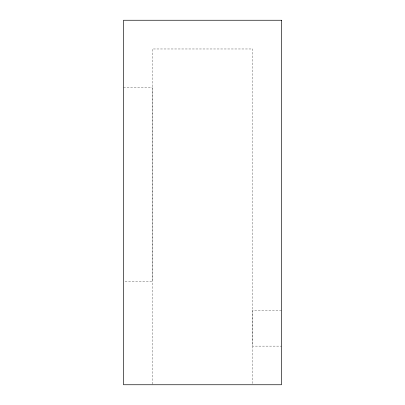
<?xml version="1.0" encoding="UTF-8"?>
<svg xmlns="http://www.w3.org/2000/svg" width="405" height="405" viewBox="0 0 405 405"><rect width="100%" height="100%" fill="white"/><g stroke="black" fill="none" stroke-linecap="round" stroke-linejoin="round"><path stroke-width="0.3" stroke-dasharray="2.02 1.52" d="M152.234 384.117L152.234 48.975L252.766 48.975L252.766 384.117M123.51 87.601L152.234 87.601L152.234 281.49L123.51 281.49M281.49 310.215L252.766 310.215L252.766 346.123L281.49 346.123"/><path stroke-width="0.61" d="M281.49 20.25L123.51 20.25L123.51 384.75L281.49 384.75L281.49 20.25"/></g></svg>
